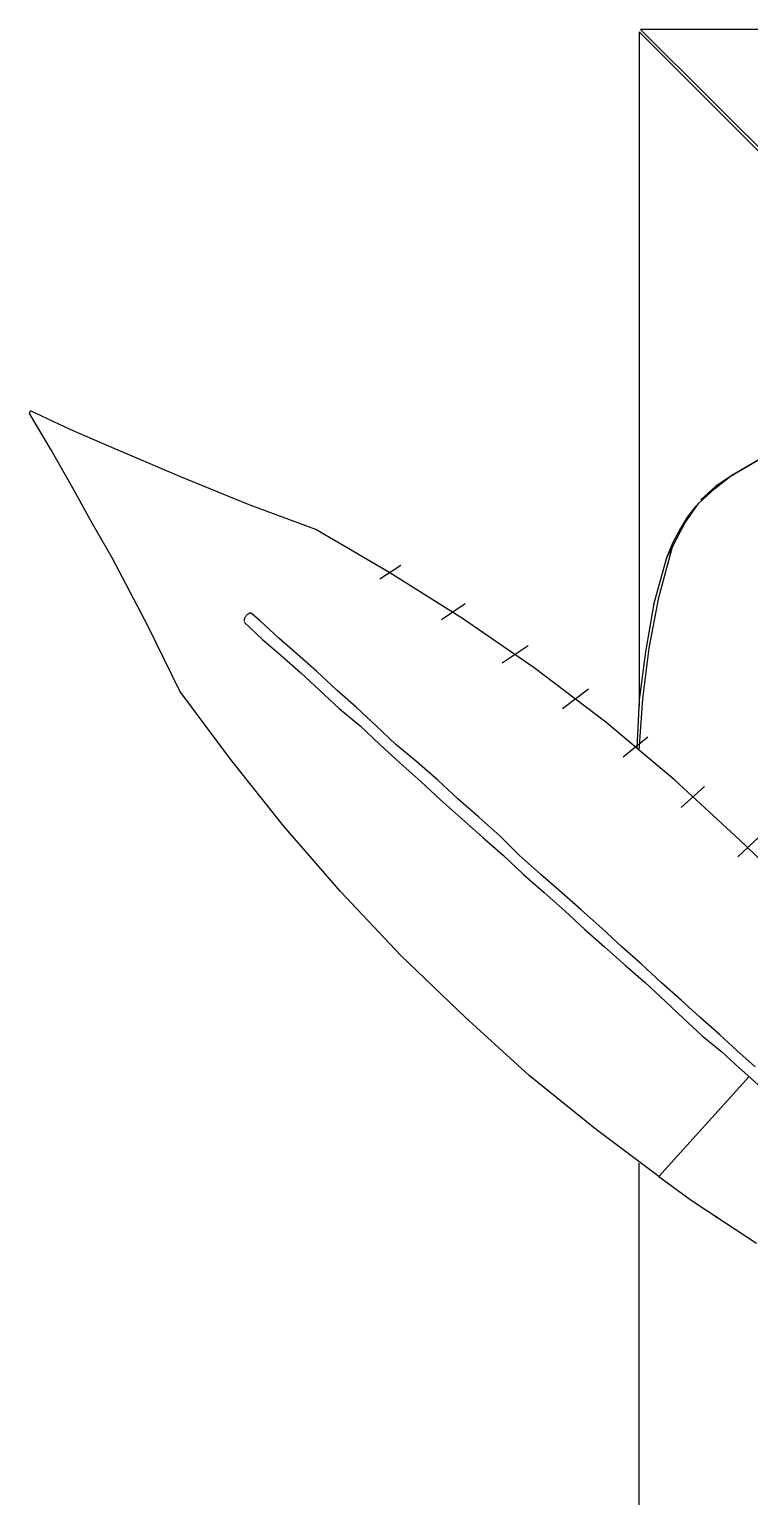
# Model space of a CAD drawing. Header units: millimetres. Extents: x 7649 to 34105, y 3983 to 25377.
# Drawn here: x 15255 to 15564, y 15419 to 16048 of the extents above; entities that cross this region are included whole.
import ezdxf

# ---------------------------------------------------------------- set-up
doc = ezdxf.new("R2010")
doc.units = ezdxf.units.MM

msp = doc.modelspace()

# ---------------------------------------------------------------- linework, layer by layer
at = {"layer": 'GEOMETRY', "color": 7}
for p, q in [((15641.46111, 15922.27222), (15516.57778, 16047.15556)), ((15516.57778, 16047.15556), (15516.57778, 15758.23056)), ((15939.38194, 16048.21389), (15517.10694, 16048.21389)), ((15517.10694, 16048.21389), (15642.51944, 15923.33056)), ((15255.16944, 15883.64306), (15255.69861, 15884.70139)), ((15264.69444, 15867.76806), (15255.16944, 15883.64306)), ((15272.63194, 15876.76389), (15255.69861, 15884.70139)), ((15288.50694, 15869.88472), (15272.63194, 15876.76389)), ((15319.72778, 15856.65556), (15288.50694, 15869.88472)), ((15273.69028, 15851.89306), (15264.69444, 15867.76806)), ((15568.43611, 15864.06389), (15555.73611, 15856.65556)), ((15556.26528, 15857.18472), (15570.02361, 15865.12222)), ((15349.36111, 15844.48472), (15319.72778, 15856.65556)), ((15548.85694, 15851.36389), (15556.26528, 15857.18472)), ((15555.73611, 15856.65556), (15549.38611, 15852.42222)), ((15556.79444, 15857.18472), (15557.85278, 15858.24306)), ((15282.15694, 15836.54722), (15273.69028, 15851.89306)), ((15541.97778, 15845.01389), (15548.85694, 15851.36389)), ((15549.38611, 15852.42222), (15543.03611, 15846.60139)), ((15377.93611, 15833.90139), (15349.36111, 15844.48472)), ((15536.15694, 15836.54722), (15541.97778, 15845.01389)), ((15540.91944, 15843.95556), (15537.21528, 15839.19306)), ((15537.21528, 15839.19306), (15534.04028, 15833.90139)), ((15290.62361, 15821.73056), (15282.15694, 15836.54722)), ((15409.68611, 15815.38056), (15377.93611, 15833.90139)), ((15530.86528, 15826.49306), (15536.15694, 15836.54722)), ((15534.04028, 15833.90139), (15530.86528, 15828.08056)), ((15525.04444, 15804.79722), (15530.86528, 15826.49306)), ((15530.86528, 15828.08056), (15528.21944, 15821.73056)), ((15530.86528, 15826.49306), (15528.21944, 15821.73056)), ((15305.96944, 15792.62639), (15290.62361, 15821.73056)), ((15528.21944, 15821.73056), (15522.92778, 15802.15139)), ((15405.45278, 15812.73472), (15414.44861, 15818.55556)), ((15440.90694, 15795.80139), (15409.68611, 15815.38056)), ((15431.91111, 15795.27222), (15441.96528, 15802.15139)), ((15522.92778, 15802.15139), (15519.22361, 15781.51389)), ((15520.81111, 15783.10139), (15525.04444, 15804.79722)), ((15347.24477, 15795.28522), (15347.22562, 15795.0935)), ((15347.22562, 15795.0935), (15347.2285, 15794.91177)), ((15347.2285, 15794.91177), (15347.25407, 15794.74191)), ((15347.24444, 15794.21389), (15355.18194, 15786.80556)), ((15347.28531, 15795.48502), (15347.24477, 15795.28522)), ((15347.25407, 15794.74191), (15347.30297, 15794.58582)), ((15347.34659, 15795.69103), (15347.28531, 15795.48502)), ((15347.42795, 15795.90133), (15347.34659, 15795.69103)), ((15347.52876, 15796.11405), (15347.42795, 15795.90133)), ((15347.64836, 15796.32729), (15347.52876, 15796.11405)), ((15347.7861, 15796.53915), (15347.64836, 15796.32729)), ((15347.94133, 15796.74775), (15347.7861, 15796.53915)), ((15348.11342, 15796.95119), (15347.94133, 15796.74775)), ((15348.29776, 15797.14359), (15348.11342, 15796.95119)), ((15348.48899, 15797.31978), (15348.29776, 15797.14359)), ((15348.6853, 15797.4789), (15348.48899, 15797.31978)), ((15348.88487, 15797.62013), (15348.6853, 15797.4789)), ((15349.08588, 15797.74262), (15348.88487, 15797.62013)), ((15349.28654, 15797.84551), (15349.08588, 15797.74262)), ((15349.48501, 15797.92798), (15349.28654, 15797.84551)), ((15349.67948, 15797.98918), (15349.48501, 15797.92798)), ((15349.86815, 15798.02826), (15349.67948, 15797.98918)), ((15350.04919, 15798.04439), (15349.86815, 15798.02826)), ((15350.22079, 15798.03672), (15350.04919, 15798.04439)), ((15350.38113, 15798.0044), (15350.22079, 15798.03672)), ((15354.12361, 15794.74306), (15350.41944, 15797.91806)), ((15362.06111, 15787.33472), (15354.12361, 15794.74306)), ((15471.59861, 15774.63472), (15440.90694, 15795.80139)), ((15319.72778, 15764.58056), (15305.96944, 15792.62639)), ((15369.99861, 15780.45556), (15362.06111, 15787.33472)), ((15355.18194, 15786.80556), (15363.11944, 15779.92639)), ((15457.84028, 15776.75139), (15468.95278, 15784.15972)), ((15519.22361, 15781.51389), (15516.57778, 15760.87639)), ((15518.16528, 15761.40556), (15520.81111, 15783.10139)), ((15363.11944, 15779.92639), (15371.58611, 15772.51806)), ((15378.46528, 15773.04722), (15369.99861, 15780.45556)), ((15502.29028, 15751.35139), (15471.59861, 15774.63472)), ((15371.58611, 15772.51806), (15379.52361, 15765.10972)), ((15386.93194, 15765.10972), (15378.46528, 15773.04722)), ((15341.42361, 15735.47639), (15319.72778, 15764.58056)), ((15379.52361, 15765.10972), (15387.99028, 15757.17222)), ((15395.39861, 15757.70139), (15386.93194, 15765.10972)), ((15483.76944, 15757.17222), (15494.88194, 15765.63889)), ((15387.99028, 15757.17222), (15396.98611, 15749.76389)), ((15403.86528, 15749.76389), (15395.39861, 15757.70139)), ((15516.57778, 15760.87639), (15515.51944, 15740.23889)), ((15516.57778, 15739.18056), (15518.16528, 15761.40556)), ((15396.98611, 15749.76389), (15405.45278, 15741.82639)), ((15412.33194, 15741.82639), (15403.86528, 15749.76389)), ((15531.92361, 15726.48056), (15502.29028, 15751.35139)), ((15509.69861, 15736.53472), (15520.28194, 15745.00139)), ((15405.45278, 15741.82639), (15413.91944, 15733.88889)), ((15421.32778, 15734.41806), (15412.33194, 15741.82639)), ((15364.17778, 15706.90139), (15341.42361, 15735.47639)), ((15413.91944, 15733.88889), (15422.91528, 15725.95139)), ((15430.32361, 15726.48056), (15421.32778, 15734.41806)), ((15422.91528, 15725.95139), (15431.38194, 15718.01389)), ((15438.79028, 15718.54306), (15430.32361, 15726.48056)), ((15559.44028, 15701.08056), (15531.92361, 15726.48056)), ((15447.78611, 15710.60556), (15438.79028, 15718.54306)), ((15534.56944, 15714.83889), (15544.62361, 15723.83472)), ((15431.38194, 15718.01389), (15440.37778, 15710.07639)), ((15388.51944, 15678.85556), (15364.17778, 15706.90139)), ((15440.37778, 15710.07639), (15449.37361, 15702.13889)), ((15456.78194, 15702.66806), (15447.78611, 15710.60556)), ((15449.37361, 15702.13889), (15458.36944, 15694.20139)), ((15465.24861, 15694.20139), (15456.78194, 15702.66806)), ((15558.91111, 15693.67222), (15567.90694, 15702.13889)), ((15572.66944, 15688.38056), (15559.44028, 15701.08056)), ((15458.36944, 15694.20139), (15466.83611, 15686.26389)), ((15474.24444, 15686.26389), (15465.24861, 15694.20139)), ((15466.83611, 15686.26389), (15475.83194, 15678.32639)), ((15483.24028, 15678.32639), (15474.24444, 15686.26389)), ((15414.44861, 15651.33889), (15388.51944, 15678.85556)), ((15475.83194, 15678.32639), (15484.82778, 15670.38889)), ((15491.70694, 15670.91806), (15483.24028, 15678.32639)), ((15484.82778, 15670.38889), (15493.29444, 15662.45139)), ((15500.70278, 15662.98056), (15491.70694, 15670.91806)), ((15493.29444, 15662.45139), (15501.76111, 15655.04306)), ((15509.16944, 15655.04306), (15500.70278, 15662.98056)), ((15441.96528, 15624.88056), (15414.44861, 15651.33889)), ((15501.76111, 15655.04306), (15510.75694, 15647.10556)), ((15517.63611, 15647.63472), (15509.16944, 15655.04306)), ((15510.75694, 15647.10556), (15519.22361, 15639.69722)), ((15526.10278, 15639.69722), (15517.63611, 15647.63472)), ((15519.22361, 15639.69722), (15527.69028, 15631.75972)), ((15534.56944, 15632.28889), (15526.10278, 15639.69722)), ((15527.69028, 15631.75972), (15535.62778, 15624.35139)), ((15542.50694, 15624.88056), (15534.56944, 15632.28889)), ((15469.48194, 15600.00972), (15441.96528, 15624.88056)), ((15535.62778, 15624.35139), (15543.56528, 15616.94306)), ((15550.97361, 15617.47222), (15542.50694, 15624.88056)), ((15558.38194, 15610.59306), (15550.97361, 15617.47222)), ((15543.56528, 15616.94306), (15552.03194, 15610.06389)), ((15552.03194, 15610.06389), (15559.44028, 15603.18472)), ((15566.31944, 15603.71389), (15558.38194, 15610.59306)), ((15497.52778, 15577.25556), (15469.48194, 15600.00972)), ((15525.04444, 15556.61806), (15563.67361, 15599.48056)), ((15525.04444, 15556.61806), (15563.67361, 15599.48056)), ((15559.44028, 15603.18472), (15563.14444, 15600.00972)), ((15602.83194, 15564.02639), (15563.14444, 15600.00972)), ((15563.14444, 15600.00972), (15602.83194, 15564.02639)), ((15525.04444, 15556.61806), (15497.52778, 15577.25556)), ((15516.57778, 15407.92222), (15516.57778, 15562.43889)), ((15525.04444, 15556.61806), (15538.80278, 15546.56389)), ((15538.80278, 15546.56389), (15553.09028, 15537.03889)), ((15549.38611, 15539.15556), (15549.91528, 15539.68472)), ((15553.09028, 15537.03889), (15566.84861, 15528.04306))]:
    msp.add_line(p, q, dxfattribs=at)

doc.saveas('drawing.dxf')
